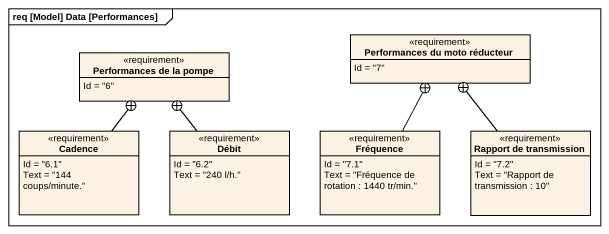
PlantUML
@startuml
mainframe req [Model] Data [Performances]
hide circle
hide empty members
class "Performances du moto réducteur" as Performances_du_moto <<requirement>> {
  Id = "7"
}
class "Performances de la pompe" as Performances_de_la_pompe <<requirement>> {
  Id = "6"
}
class Cadence <<requirement>> {
  Id = "6.1"
  Text = "144 coups/minute."
}
class Débit <<requirement>> {
  Id = "6.2"
  Text = "240 l/h."
}
class Fréquence <<requirement>> {
  Id = "7.1"
  Text = "Fréquence de rotation : 1440 tr/min."
}
class "Rapport de transmission" as Rapport_de_transmission <<requirement>> {
  Id = "7.2"
  Text = "Rapport de transmission : 10"
}
Cadence -up-+ Performances_de_la_pompe
Débit -up-+ Performances_de_la_pompe
Fréquence -up-+ Performances_du_moto
Rapport_de_transmission -up-+ Performances_du_moto
@enduml
